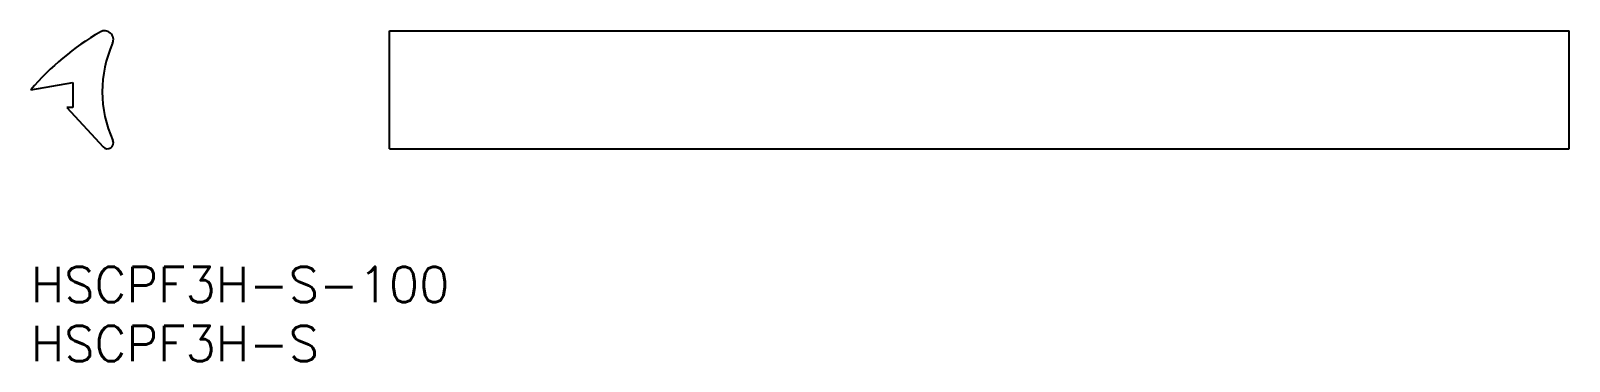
# Model space of a CAD drawing. Extents: x 0 to 130, y -8 to 20.
import ezdxf

# ---------------------------------------------------------------- set-up
doc = ezdxf.new("R2010")
doc.units = 0
doc.header["$LTSCALE"] = 0.5
doc.layers.add('MSM_CONTINUOUS', color=7, linetype='CONTINUOUS')
doc.layers.add('MSM_PART_NUMBER', color=7, linetype='CONTINUOUS')
doc.styles.get("Standard").update_dxf_attribs({"font": 'txt.shx', "height": 3, "bigfont": 'bigfont.shx'})

# ---------------------------------------------------------------- blocks, each defined once
blk = doc.blocks.new('*U6')
at = {"layer": 'MSM_PART_NUMBER'}
blk.add_text('HSCPF3H-S-100', height=3, dxfattribs=at).set_placement((0, -3))
blk = doc.blocks.new('*U7')
at = {"layer": 'MSM_PART_NUMBER'}
blk.add_text('HSCPF3H-S', height=3, dxfattribs=at).set_placement((0, -8))

msp = doc.modelspace()

# ---------------------------------------------------------------- linework, layer by layer
at = {"layer": 'MSM_CONTINUOUS'}
for p, q in [((30.39, 20), (130.39, 20)), ((30.39, 10), (30.39, 20)), ((130.39, 10), (130.39, 20)), ((0, 15), (3.56, 15.63)), ((3.56, 15.63), (3.56, 13.5)), ((3.56, 13.5), (3.06, 13.5)), ((3.06, 13.5), (6.13, 10.16)), ((30.39, 10), (130.39, 10))]:
    msp.add_line(p, q, dxfattribs=at)
for centre, radius, start, end in [((17.46, 0.03), 23, 120.2625, 139.3997), ((6.25, 19.25), 0.75, 335.8277, 120.2625), ((16.06, 14.85), 10, 155.8277, 204.4628), ((6.5, 10.5), 0.5, 222.6435, 24.4628)]:
    msp.add_arc(centre, radius, start, end, dxfattribs=at)

# ---------------------------------------------------------------- block references
for name in ['*U6', '*U7']:
    msp.add_blockref(name, (0, 0), dxfattribs=at)

doc.saveas('drawing.dxf')
